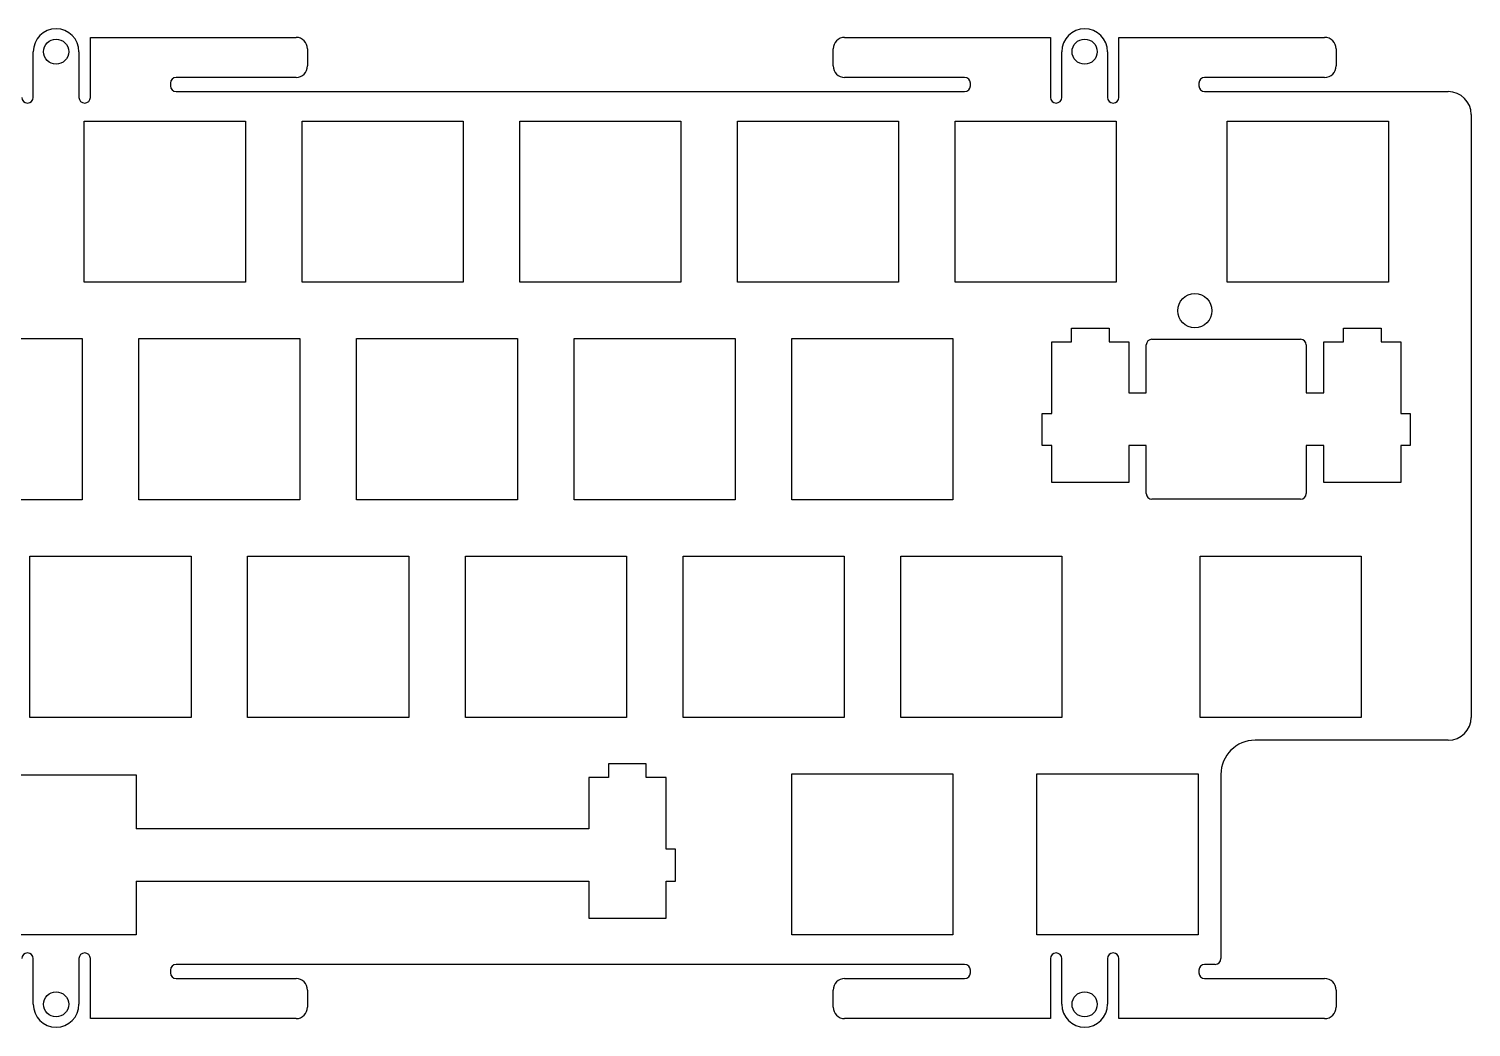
# Model space of a CAD drawing. Header units: millimetres. Extents: x 44 to 292, y 132 to 220.
# Drawn here: x 165.5 to 291.7, y 132.3 to 219.7 of the extents above; entities that cross this region are included whole.
import ezdxf

# ---------------------------------------------------------------- set-up
doc = ezdxf.new("R2010")
doc.units = ezdxf.units.MM
for name, color, linetype in [('Shape006', 7, 'CONTINUOUS'), ('Shape007', 7, 'CONTINUOUS'), ('Shape009', 7, 'CONTINUOUS'), ('Shape010', 7, 'CONTINUOUS'), ('Shape012', 7, 'CONTINUOUS'), ('Shape013', 7, 'CONTINUOUS'), ('Shape014', 7, 'CONTINUOUS'), ('Shape015', 7, 'CONTINUOUS'), ('Shape016', 7, 'CONTINUOUS'), ('Shape017', 7, 'CONTINUOUS'), ('Shape018', 7, 'CONTINUOUS'), ('Shape019', 7, 'CONTINUOUS'), ('Shape020', 7, 'CONTINUOUS'), ('Shape021', 7, 'CONTINUOUS'), ('Shape022', 7, 'CONTINUOUS'), ('Shape023', 7, 'CONTINUOUS'), ('Shape024', 7, 'CONTINUOUS'), ('Shape025', 7, 'CONTINUOUS'), ('Shape026', 7, 'CONTINUOUS'), ('Shape027', 7, 'CONTINUOUS'), ('Shape028', 7, 'CONTINUOUS'), ('Shape029', 7, 'CONTINUOUS'), ('Shape030', 7, 'CONTINUOUS'), ('Shape031', 7, 'CONTINUOUS'), ('Shape032', 7, 'CONTINUOUS'), ('Shape033', 7, 'CONTINUOUS'), ('Shape034', 7, 'CONTINUOUS'), ('Shape035', 7, 'CONTINUOUS'), ('Shape036', 7, 'CONTINUOUS'), ('Shape037', 7, 'CONTINUOUS'), ('Shape038', 7, 'CONTINUOUS'), ('Shape039', 7, 'CONTINUOUS'), ('Shape040', 7, 'CONTINUOUS'), ('Shape041', 7, 'CONTINUOUS'), ('Shape042', 7, 'CONTINUOUS'), ('Shape043', 7, 'CONTINUOUS'), ('Shape044', 7, 'CONTINUOUS'), ('Shape045', 7, 'CONTINUOUS'), ('Shape046', 7, 'CONTINUOUS'), ('Shape047', 7, 'CONTINUOUS'), ('Shape048', 7, 'CONTINUOUS'), ('Shape049', 7, 'CONTINUOUS'), ('Shape050', 7, 'CONTINUOUS'), ('Shape1176', 7, 'CONTINUOUS'), ('Shape1177', 7, 'CONTINUOUS'), ('Shape1178', 7, 'CONTINUOUS'), ('Shape1179', 7, 'CONTINUOUS'), ('Shape1180', 7, 'CONTINUOUS'), ('Shape1181', 7, 'CONTINUOUS'), ('Shape1182', 7, 'CONTINUOUS'), ('Shape1183', 7, 'CONTINUOUS'), ('Shape1188', 7, 'CONTINUOUS'), ('Shape1189', 7, 'CONTINUOUS'), ('Shape1190', 7, 'CONTINUOUS'), ('Shape1191', 7, 'CONTINUOUS'), ('Shape1192', 7, 'CONTINUOUS'), ('Shape1193', 7, 'CONTINUOUS'), ('Shape1194', 7, 'CONTINUOUS'), ('Shape1195', 7, 'CONTINUOUS'), ('Shape1196', 7, 'CONTINUOUS'), ('Shape1197', 7, 'CONTINUOUS'), ('Shape1198', 7, 'CONTINUOUS'), ('Shape1199', 7, 'CONTINUOUS'), ('Shape1200', 7, 'CONTINUOUS'), ('Shape1216', 7, 'CONTINUOUS'), ('Shape1217', 7, 'CONTINUOUS'), ('Shape1219', 7, 'CONTINUOUS'), ('Shape1220', 7, 'CONTINUOUS'), ('Shape1221', 7, 'CONTINUOUS'), ('Shape1222', 7, 'CONTINUOUS'), ('Shape1224', 7, 'CONTINUOUS'), ('Shape1225', 7, 'CONTINUOUS'), ('Shape1226', 7, 'CONTINUOUS'), ('Shape1227', 7, 'CONTINUOUS'), ('Shape1240', 7, 'CONTINUOUS'), ('Shape1241', 7, 'CONTINUOUS'), ('Shape1242', 7, 'CONTINUOUS'), ('Shape1243', 7, 'CONTINUOUS'), ('Shape1244', 7, 'CONTINUOUS'), ('Shape1245', 7, 'CONTINUOUS'), ('Shape1246', 7, 'CONTINUOUS'), ('Shape1247', 7, 'CONTINUOUS'), ('Shape1248', 7, 'CONTINUOUS'), ('Shape1249', 7, 'CONTINUOUS'), ('Shape1250', 7, 'CONTINUOUS'), ('Shape1251', 7, 'CONTINUOUS'), ('Shape1252', 7, 'CONTINUOUS'), ('Shape1253', 7, 'CONTINUOUS'), ('Shape1254', 7, 'CONTINUOUS'), ('Shape1255', 7, 'CONTINUOUS'), ('Shape1256', 7, 'CONTINUOUS'), ('Shape1257', 7, 'CONTINUOUS'), ('Shape1258', 7, 'CONTINUOUS'), ('Shape1259', 7, 'CONTINUOUS'), ('Shape126', 7, 'CONTINUOUS'), ('Shape1260', 7, 'CONTINUOUS'), ('Shape1261', 7, 'CONTINUOUS'), ('Shape1262', 7, 'CONTINUOUS'), ('Shape1263', 7, 'CONTINUOUS'), ('Shape127', 7, 'CONTINUOUS'), ('Shape128', 7, 'CONTINUOUS'), ('Shape1280', 7, 'CONTINUOUS'), ('Shape1281', 7, 'CONTINUOUS'), ('Shape1282', 7, 'CONTINUOUS'), ('Shape1283', 7, 'CONTINUOUS'), ('Shape1284', 7, 'CONTINUOUS'), ('Shape1285', 7, 'CONTINUOUS'), ('Shape1286', 7, 'CONTINUOUS'), ('Shape1287', 7, 'CONTINUOUS'), ('Shape1288', 7, 'CONTINUOUS'), ('Shape1289', 7, 'CONTINUOUS'), ('Shape129', 7, 'CONTINUOUS'), ('Shape1290', 7, 'CONTINUOUS'), ('Shape1291', 7, 'CONTINUOUS'), ('Shape1292', 7, 'CONTINUOUS'), ('Shape1293', 7, 'CONTINUOUS'), ('Shape1294', 7, 'CONTINUOUS'), ('Shape1295', 7, 'CONTINUOUS'), ('Shape1296', 7, 'CONTINUOUS'), ('Shape1297', 7, 'CONTINUOUS'), ('Shape1298', 7, 'CONTINUOUS'), ('Shape1299', 7, 'CONTINUOUS'), ('Shape130', 7, 'CONTINUOUS'), ('Shape131', 7, 'CONTINUOUS'), ('Shape132', 7, 'CONTINUOUS'), ('Shape133', 7, 'CONTINUOUS'), ('Shape1332', 7, 'CONTINUOUS'), ('Shape1333', 7, 'CONTINUOUS'), ('Shape1334', 7, 'CONTINUOUS'), ('Shape1336', 7, 'CONTINUOUS'), ('Shape1337', 7, 'CONTINUOUS'), ('Shape1338', 7, 'CONTINUOUS'), ('Shape1339', 7, 'CONTINUOUS'), ('Shape134', 7, 'CONTINUOUS'), ('Shape1340', 7, 'CONTINUOUS'), ('Shape1341', 7, 'CONTINUOUS'), ('Shape1342', 7, 'CONTINUOUS'), ('Shape1343', 7, 'CONTINUOUS'), ('Shape1344', 7, 'CONTINUOUS'), ('Shape1345', 7, 'CONTINUOUS'), ('Shape1346', 7, 'CONTINUOUS'), ('Shape1347', 7, 'CONTINUOUS'), ('Shape1348', 7, 'CONTINUOUS'), ('Shape1349', 7, 'CONTINUOUS'), ('Shape135', 7, 'CONTINUOUS'), ('Shape1350', 7, 'CONTINUOUS'), ('Shape1351', 7, 'CONTINUOUS'), ('Shape1352', 7, 'CONTINUOUS'), ('Shape1353', 7, 'CONTINUOUS'), ('Shape1354', 7, 'CONTINUOUS'), ('Shape1355', 7, 'CONTINUOUS'), ('Shape1356', 7, 'CONTINUOUS'), ('Shape1357', 7, 'CONTINUOUS'), ('Shape1358', 7, 'CONTINUOUS'), ('Shape1359', 7, 'CONTINUOUS'), ('Shape136', 7, 'CONTINUOUS'), ('Shape1360', 7, 'CONTINUOUS'), ('Shape1361', 7, 'CONTINUOUS'), ('Shape1362', 7, 'CONTINUOUS'), ('Shape1363', 7, 'CONTINUOUS'), ('Shape1364', 7, 'CONTINUOUS'), ('Shape1365', 7, 'CONTINUOUS'), ('Shape1366', 7, 'CONTINUOUS'), ('Shape1367', 7, 'CONTINUOUS'), ('Shape1368', 7, 'CONTINUOUS'), ('Shape1369', 7, 'CONTINUOUS'), ('Shape137', 7, 'CONTINUOUS'), ('Shape1370', 7, 'CONTINUOUS'), ('Shape1371', 7, 'CONTINUOUS'), ('Shape1372', 7, 'CONTINUOUS'), ('Shape1373', 7, 'CONTINUOUS'), ('Shape1374', 7, 'CONTINUOUS'), ('Shape1375', 7, 'CONTINUOUS'), ('Shape1376', 7, 'CONTINUOUS'), ('Shape1377', 7, 'CONTINUOUS'), ('Shape1378', 7, 'CONTINUOUS'), ('Shape1379', 7, 'CONTINUOUS'), ('Shape138', 7, 'CONTINUOUS'), ('Shape1380', 7, 'CONTINUOUS'), ('Shape1381', 7, 'CONTINUOUS'), ('Shape1382', 7, 'CONTINUOUS'), ('Shape1383', 7, 'CONTINUOUS'), ('Shape1384', 7, 'CONTINUOUS'), ('Shape1385', 7, 'CONTINUOUS'), ('Shape1386', 7, 'CONTINUOUS'), ('Shape1387', 7, 'CONTINUOUS'), ('Shape1388', 7, 'CONTINUOUS'), ('Shape1389', 7, 'CONTINUOUS'), ('Shape139', 7, 'CONTINUOUS'), ('Shape1390', 7, 'CONTINUOUS'), ('Shape1391', 7, 'CONTINUOUS'), ('Shape140', 7, 'CONTINUOUS'), ('Shape141', 7, 'CONTINUOUS'), ('Shape142', 7, 'CONTINUOUS'), ('Shape143', 7, 'CONTINUOUS'), ('Shape144', 7, 'CONTINUOUS'), ('Shape145', 7, 'CONTINUOUS'), ('Shape146', 7, 'CONTINUOUS'), ('Shape147', 7, 'CONTINUOUS'), ('Shape148', 7, 'CONTINUOUS'), ('Shape149', 7, 'CONTINUOUS'), ('Shape150', 7, 'CONTINUOUS'), ('Shape151', 7, 'CONTINUOUS'), ('Shape152', 7, 'CONTINUOUS'), ('Shape153', 7, 'CONTINUOUS'), ('Shape154', 7, 'CONTINUOUS'), ('Shape155', 7, 'CONTINUOUS'), ('Shape156', 7, 'CONTINUOUS'), ('Shape157', 7, 'CONTINUOUS'), ('Shape158', 7, 'CONTINUOUS'), ('Shape159', 7, 'CONTINUOUS'), ('Shape160', 7, 'CONTINUOUS'), ('Shape161', 7, 'CONTINUOUS'), ('Shape162', 7, 'CONTINUOUS'), ('Shape163', 7, 'CONTINUOUS'), ('Shape164', 7, 'CONTINUOUS'), ('Shape165', 7, 'CONTINUOUS'), ('Shape166', 7, 'CONTINUOUS'), ('Shape167', 7, 'CONTINUOUS'), ('Shape168', 7, 'CONTINUOUS'), ('Shape169', 7, 'CONTINUOUS'), ('Shape170', 7, 'CONTINUOUS'), ('Shape171', 7, 'CONTINUOUS'), ('Shape2462', 7, 'CONTINUOUS')]:
    doc.layers.add(name, color=color, linetype=linetype)

msp = doc.modelspace()

# ---------------------------------------------------------------- linework, layer by layer
at = {"layer": 'Shape006'}
msp.add_circle((257.875, 217.736), 1.1, dxfattribs=at)
at = {"layer": 'Shape007'}
msp.add_circle((167.875, 217.736), 1.1, dxfattribs=at)
at = {"layer": 'Shape009'}
msp.add_circle((257.875, 134.338), 1.1, dxfattribs=at)
at = {"layer": 'Shape010'}
msp.add_circle((167.875, 134.338), 1.1, dxfattribs=at)
at = {"layer": 'Shape012'}
msp.add_line((269.295, 137.837), (268.375, 137.837), dxfattribs=at)
at = {"layer": 'Shape013'}
msp.add_arc((268.375, 137.337), 0.5, 90, 180, dxfattribs=at)
at = {"layer": 'Shape014'}
msp.add_line((267.875, 137.337), (267.875, 137.088), dxfattribs=at)
at = {"layer": 'Shape015'}
msp.add_arc((268.375, 137.088), 0.5, 180, -90, dxfattribs=at)
at = {"layer": 'Shape016'}
msp.add_line((268.375, 136.588), (278.875, 136.588), dxfattribs=at)
at = {"layer": 'Shape017'}
msp.add_arc((278.875, 135.588), 1, 0, 90, dxfattribs=at)
at = {"layer": 'Shape018'}
msp.add_line((279.875, 135.588), (279.875, 134.088), dxfattribs=at)
at = {"layer": 'Shape019'}
msp.add_arc((278.875, 134.088), 1, -90, 0, dxfattribs=at)
at = {"layer": 'Shape020'}
msp.add_line((278.875, 133.088), (260.875, 133.088), dxfattribs=at)
at = {"layer": 'Shape021'}
msp.add_line((260.875, 133.088), (260.875, 138.338), dxfattribs=at)
at = {"layer": 'Shape022'}
msp.add_arc((260.375, 138.338), 0.5, 0, 180, dxfattribs=at)
at = {"layer": 'Shape023'}
msp.add_line((259.875, 138.338), (259.875, 134.338), dxfattribs=at)
at = {"layer": 'Shape024'}
msp.add_arc((257.875, 134.338), 2, 180, 0, dxfattribs=at)
at = {"layer": 'Shape025'}
msp.add_line((255.875, 134.338), (255.875, 138.338), dxfattribs=at)
at = {"layer": 'Shape026'}
msp.add_arc((255.375, 138.338), 0.5, 0, 180, dxfattribs=at)
at = {"layer": 'Shape027'}
msp.add_line((254.875, 138.338), (254.875, 133.088), dxfattribs=at)
at = {"layer": 'Shape028'}
msp.add_line((254.875, 133.088), (236.875, 133.088), dxfattribs=at)
at = {"layer": 'Shape029'}
msp.add_arc((236.875, 134.088), 1, 180, -90, dxfattribs=at)
at = {"layer": 'Shape030'}
msp.add_line((235.875, 134.088), (235.875, 135.588), dxfattribs=at)
at = {"layer": 'Shape031'}
msp.add_arc((236.875, 135.588), 1, 90, 180, dxfattribs=at)
at = {"layer": 'Shape032'}
msp.add_line((236.875, 136.588), (247.375, 136.588), dxfattribs=at)
at = {"layer": 'Shape033'}
msp.add_arc((247.375, 137.088), 0.5, -90, 0, dxfattribs=at)
at = {"layer": 'Shape034'}
msp.add_line((247.875, 137.088), (247.875, 137.337), dxfattribs=at)
at = {"layer": 'Shape035'}
msp.add_arc((247.375, 137.337), 0.5, 0, 90, dxfattribs=at)
at = {"layer": 'Shape036'}
msp.add_line((247.375, 137.837), (178.375, 137.837), dxfattribs=at)
at = {"layer": 'Shape037'}
msp.add_arc((178.375, 137.337), 0.5, 90, 180, dxfattribs=at)
at = {"layer": 'Shape038'}
msp.add_line((177.875, 137.337), (177.875, 137.088), dxfattribs=at)
at = {"layer": 'Shape039'}
msp.add_arc((178.375, 137.088), 0.5, 180, -90, dxfattribs=at)
at = {"layer": 'Shape040'}
msp.add_line((178.375, 136.588), (188.875, 136.588), dxfattribs=at)
at = {"layer": 'Shape041'}
msp.add_arc((188.875, 135.588), 1, 0, 90, dxfattribs=at)
at = {"layer": 'Shape042'}
msp.add_line((189.875, 135.588), (189.875, 134.088), dxfattribs=at)
at = {"layer": 'Shape043'}
msp.add_arc((188.875, 134.088), 1, -90, 0, dxfattribs=at)
at = {"layer": 'Shape044'}
msp.add_line((188.875, 133.088), (170.875, 133.088), dxfattribs=at)
at = {"layer": 'Shape045'}
msp.add_line((170.875, 133.088), (170.875, 138.338), dxfattribs=at)
at = {"layer": 'Shape046'}
msp.add_arc((170.375, 138.338), 0.5, 0, 180, dxfattribs=at)
at = {"layer": 'Shape047'}
msp.add_line((169.875, 138.338), (169.875, 134.338), dxfattribs=at)
at = {"layer": 'Shape048'}
msp.add_arc((167.875, 134.338), 2, 180, 0, dxfattribs=at)
at = {"layer": 'Shape049'}
msp.add_line((165.875, 134.338), (165.875, 138.338), dxfattribs=at)
at = {"layer": 'Shape050'}
msp.add_arc((165.375, 138.338), 0.5, 0, 180, dxfattribs=at)
at = {"layer": 'Shape1176'}
msp.add_line((253.695, 140.412), (253.695, 154.512), dxfattribs=at)
at = {"layer": 'Shape1177'}
msp.add_line((253.695, 154.512), (267.795, 154.512), dxfattribs=at)
at = {"layer": 'Shape1178'}
msp.add_line((267.795, 154.512), (267.795, 140.412), dxfattribs=at)
at = {"layer": 'Shape1179'}
msp.add_line((267.795, 140.412), (253.695, 140.412), dxfattribs=at)
at = {"layer": 'Shape1180'}
msp.add_line((246.355, 154.512), (246.355, 140.412), dxfattribs=at)
at = {"layer": 'Shape1181'}
msp.add_line((246.355, 140.412), (232.255, 140.412), dxfattribs=at)
at = {"layer": 'Shape1182'}
msp.add_line((232.255, 140.412), (232.255, 154.512), dxfattribs=at)
at = {"layer": 'Shape1183'}
msp.add_line((232.255, 154.512), (246.355, 154.512), dxfattribs=at)
at = {"layer": 'Shape1188'}
msp.add_line((214.495, 141.883), (221.245, 141.883), dxfattribs=at)
at = {"layer": 'Shape1189'}
msp.add_line((221.245, 141.883), (221.245, 145.113), dxfattribs=at)
at = {"layer": 'Shape1190'}
msp.add_line((221.245, 145.113), (222.065, 145.113), dxfattribs=at)
at = {"layer": 'Shape1191'}
msp.add_line((222.065, 145.113), (222.065, 147.913), dxfattribs=at)
at = {"layer": 'Shape1192'}
msp.add_line((222.065, 147.913), (221.245, 147.913), dxfattribs=at)
at = {"layer": 'Shape1193'}
msp.add_line((221.245, 147.913), (221.245, 154.183), dxfattribs=at)
at = {"layer": 'Shape1194'}
msp.add_line((221.245, 154.183), (219.515, 154.183), dxfattribs=at)
at = {"layer": 'Shape1195'}
msp.add_line((219.515, 154.183), (219.515, 155.384), dxfattribs=at)
at = {"layer": 'Shape1196'}
msp.add_line((219.515, 155.384), (216.215, 155.384), dxfattribs=at)
at = {"layer": 'Shape1197'}
msp.add_line((216.215, 155.384), (216.215, 154.183), dxfattribs=at)
at = {"layer": 'Shape1198'}
msp.add_line((216.215, 154.183), (214.495, 154.183), dxfattribs=at)
at = {"layer": 'Shape1199'}
msp.add_line((214.495, 154.183), (214.495, 149.713), dxfattribs=at)
at = {"layer": 'Shape1200'}
msp.add_line((214.495, 149.713), (174.875, 149.713), dxfattribs=at)
at = {"layer": 'Shape1216'}
msp.add_line((174.875, 145.113), (214.495, 145.113), dxfattribs=at)
at = {"layer": 'Shape1217'}
msp.add_line((214.495, 145.113), (214.495, 141.883), dxfattribs=at)
at = {"layer": 'Shape1219'}
msp.add_line((160.875, 154.414), (174.875, 154.414), dxfattribs=at)
at = {"layer": 'Shape1220'}
msp.add_line((174.875, 154.414), (174.875, 149.713), dxfattribs=at)
at = {"layer": 'Shape1221'}
msp.add_line((174.875, 140.412), (160.875, 140.412), dxfattribs=at)
at = {"layer": 'Shape1222'}
msp.add_line((174.875, 145.113), (174.875, 140.412), dxfattribs=at)
at = {"layer": 'Shape1224'}
msp.add_line((284.455, 211.662), (284.455, 197.562), dxfattribs=at)
at = {"layer": 'Shape1225'}
msp.add_line((284.455, 197.562), (270.355, 197.562), dxfattribs=at)
at = {"layer": 'Shape1226'}
msp.add_line((270.355, 197.562), (270.355, 211.662), dxfattribs=at)
at = {"layer": 'Shape1227'}
msp.add_line((270.355, 211.662), (284.455, 211.662), dxfattribs=at)
at = {"layer": 'Shape1240'}
msp.add_line((267.975, 159.462), (267.975, 173.562), dxfattribs=at)
at = {"layer": 'Shape1241'}
msp.add_line((267.975, 173.562), (282.075, 173.562), dxfattribs=at)
at = {"layer": 'Shape1242'}
msp.add_line((282.075, 173.562), (282.075, 159.462), dxfattribs=at)
at = {"layer": 'Shape1243'}
msp.add_line((282.075, 159.462), (267.975, 159.462), dxfattribs=at)
at = {"layer": 'Shape1244'}
msp.add_line((241.785, 159.462), (241.785, 173.562), dxfattribs=at)
at = {"layer": 'Shape1245'}
msp.add_line((241.785, 173.562), (255.885, 173.562), dxfattribs=at)
at = {"layer": 'Shape1246'}
msp.add_line((255.885, 173.562), (255.885, 159.462), dxfattribs=at)
at = {"layer": 'Shape1247'}
msp.add_line((255.885, 159.462), (241.785, 159.462), dxfattribs=at)
at = {"layer": 'Shape1248'}
msp.add_line((222.735, 159.462), (222.735, 173.562), dxfattribs=at)
at = {"layer": 'Shape1249'}
msp.add_line((222.735, 173.562), (236.835, 173.562), dxfattribs=at)
at = {"layer": 'Shape1250'}
msp.add_line((236.835, 173.562), (236.835, 159.462), dxfattribs=at)
at = {"layer": 'Shape1251'}
msp.add_line((236.835, 159.462), (222.735, 159.462), dxfattribs=at)
at = {"layer": 'Shape1252'}
msp.add_line((203.685, 159.462), (203.685, 173.562), dxfattribs=at)
at = {"layer": 'Shape1253'}
msp.add_line((203.685, 173.562), (217.785, 173.562), dxfattribs=at)
at = {"layer": 'Shape1254'}
msp.add_line((217.785, 173.562), (217.785, 159.462), dxfattribs=at)
at = {"layer": 'Shape1255'}
msp.add_line((217.785, 159.462), (203.685, 159.462), dxfattribs=at)
at = {"layer": 'Shape1256'}
msp.add_line((184.635, 159.462), (184.635, 173.562), dxfattribs=at)
at = {"layer": 'Shape1257'}
msp.add_line((184.635, 173.562), (198.735, 173.562), dxfattribs=at)
at = {"layer": 'Shape1258'}
msp.add_line((198.735, 173.562), (198.735, 159.462), dxfattribs=at)
at = {"layer": 'Shape1259'}
msp.add_line((198.735, 159.462), (184.635, 159.462), dxfattribs=at)
at = {"layer": 'Shape126'}
msp.add_arc((165.375, 213.736), 0.5, 180, 0, dxfattribs=at)
at = {"layer": 'Shape1260'}
msp.add_line((165.585, 159.462), (165.585, 173.562), dxfattribs=at)
at = {"layer": 'Shape1261'}
msp.add_line((165.585, 173.562), (179.685, 173.562), dxfattribs=at)
at = {"layer": 'Shape1262'}
msp.add_line((179.685, 173.562), (179.685, 159.462), dxfattribs=at)
at = {"layer": 'Shape1263'}
msp.add_line((179.685, 159.462), (165.585, 159.462), dxfattribs=at)
at = {"layer": 'Shape127'}
msp.add_line((165.875, 213.736), (165.875, 217.736), dxfattribs=at)
at = {"layer": 'Shape128'}
msp.add_arc((167.875, 217.736), 2, 0, 180, dxfattribs=at)
at = {"layer": 'Shape1280'}
msp.add_line((246.545, 197.562), (246.545, 211.662), dxfattribs=at)
at = {"layer": 'Shape1281'}
msp.add_line((246.545, 211.662), (260.645, 211.662), dxfattribs=at)
at = {"layer": 'Shape1282'}
msp.add_line((260.645, 211.662), (260.645, 197.562), dxfattribs=at)
at = {"layer": 'Shape1283'}
msp.add_line((260.645, 197.562), (246.545, 197.562), dxfattribs=at)
at = {"layer": 'Shape1284'}
msp.add_line((227.495, 197.562), (227.495, 211.662), dxfattribs=at)
at = {"layer": 'Shape1285'}
msp.add_line((227.495, 211.662), (241.595, 211.662), dxfattribs=at)
at = {"layer": 'Shape1286'}
msp.add_line((241.595, 211.662), (241.595, 197.562), dxfattribs=at)
at = {"layer": 'Shape1287'}
msp.add_line((241.595, 197.562), (227.495, 197.562), dxfattribs=at)
at = {"layer": 'Shape1288'}
msp.add_line((208.445, 197.562), (208.445, 211.662), dxfattribs=at)
at = {"layer": 'Shape1289'}
msp.add_line((208.445, 211.662), (222.545, 211.662), dxfattribs=at)
at = {"layer": 'Shape129'}
msp.add_line((169.875, 217.736), (169.875, 213.736), dxfattribs=at)
at = {"layer": 'Shape1290'}
msp.add_line((222.545, 211.662), (222.545, 197.562), dxfattribs=at)
at = {"layer": 'Shape1291'}
msp.add_line((222.545, 197.562), (208.445, 197.562), dxfattribs=at)
at = {"layer": 'Shape1292'}
msp.add_line((189.395, 197.562), (189.395, 211.662), dxfattribs=at)
at = {"layer": 'Shape1293'}
msp.add_line((189.395, 211.662), (203.495, 211.662), dxfattribs=at)
at = {"layer": 'Shape1294'}
msp.add_line((203.495, 211.662), (203.495, 197.562), dxfattribs=at)
at = {"layer": 'Shape1295'}
msp.add_line((203.495, 197.562), (189.395, 197.562), dxfattribs=at)
at = {"layer": 'Shape1296'}
msp.add_line((170.345, 197.562), (170.345, 211.662), dxfattribs=at)
at = {"layer": 'Shape1297'}
msp.add_line((170.345, 211.662), (184.445, 211.662), dxfattribs=at)
at = {"layer": 'Shape1298'}
msp.add_line((184.445, 211.662), (184.445, 197.562), dxfattribs=at)
at = {"layer": 'Shape1299'}
msp.add_line((184.445, 197.562), (170.345, 197.562), dxfattribs=at)
at = {"layer": 'Shape130'}
msp.add_arc((170.375, 213.736), 0.5, 180, 0, dxfattribs=at)
at = {"layer": 'Shape131'}
msp.add_line((170.875, 213.736), (170.875, 218.986), dxfattribs=at)
at = {"layer": 'Shape132'}
msp.add_line((170.875, 218.986), (188.875, 218.986), dxfattribs=at)
at = {"layer": 'Shape133'}
msp.add_arc((188.875, 217.986), 1, 0, 90, dxfattribs=at)
at = {"layer": 'Shape1332'}
msp.add_line((156.055, 192.612), (170.155, 192.612), dxfattribs=at)
at = {"layer": 'Shape1333'}
msp.add_line((170.155, 192.612), (170.155, 178.512), dxfattribs=at)
at = {"layer": 'Shape1334'}
msp.add_line((170.155, 178.512), (156.055, 178.512), dxfattribs=at)
at = {"layer": 'Shape1336'}
msp.add_line((175.105, 192.612), (189.205, 192.612), dxfattribs=at)
at = {"layer": 'Shape1337'}
msp.add_line((189.205, 192.612), (189.205, 178.512), dxfattribs=at)
at = {"layer": 'Shape1338'}
msp.add_line((189.205, 178.512), (175.105, 178.512), dxfattribs=at)
at = {"layer": 'Shape1339'}
msp.add_line((175.105, 178.512), (175.105, 192.612), dxfattribs=at)
at = {"layer": 'Shape134'}
msp.add_line((189.875, 217.986), (189.875, 216.486), dxfattribs=at)
at = {"layer": 'Shape1340'}
msp.add_line((194.155, 178.512), (194.155, 192.612), dxfattribs=at)
at = {"layer": 'Shape1341'}
msp.add_line((194.155, 192.612), (208.255, 192.612), dxfattribs=at)
at = {"layer": 'Shape1342'}
msp.add_line((208.255, 192.612), (208.255, 178.512), dxfattribs=at)
at = {"layer": 'Shape1343'}
msp.add_line((208.255, 178.512), (194.155, 178.512), dxfattribs=at)
at = {"layer": 'Shape1344'}
msp.add_line((213.205, 192.612), (227.305, 192.612), dxfattribs=at)
at = {"layer": 'Shape1345'}
msp.add_line((227.305, 192.612), (227.305, 178.512), dxfattribs=at)
at = {"layer": 'Shape1346'}
msp.add_line((227.305, 178.512), (213.205, 178.512), dxfattribs=at)
at = {"layer": 'Shape1347'}
msp.add_line((213.205, 178.512), (213.205, 192.612), dxfattribs=at)
at = {"layer": 'Shape1348'}
msp.add_line((232.255, 178.512), (232.255, 192.612), dxfattribs=at)
at = {"layer": 'Shape1349'}
msp.add_line((232.255, 192.612), (246.355, 192.612), dxfattribs=at)
at = {"layer": 'Shape135'}
msp.add_arc((188.875, 216.486), 1, -90, 0, dxfattribs=at)
at = {"layer": 'Shape1350'}
msp.add_line((246.355, 192.612), (246.355, 178.512), dxfattribs=at)
at = {"layer": 'Shape1351'}
msp.add_line((246.355, 178.512), (232.255, 178.512), dxfattribs=at)
at = {"layer": 'Shape1352'}
msp.add_line((263.265, 179.062), (263.265, 183.262), dxfattribs=at)
at = {"layer": 'Shape1353'}
msp.add_arc((263.765, 179.062), 0.5, 180, -90, dxfattribs=at)
at = {"layer": 'Shape1354'}
msp.add_line((263.265, 183.262), (261.745, 183.262), dxfattribs=at)
at = {"layer": 'Shape1355'}
msp.add_line((261.745, 183.262), (261.745, 180.033), dxfattribs=at)
at = {"layer": 'Shape1356'}
msp.add_line((261.745, 180.033), (254.995, 180.033), dxfattribs=at)
at = {"layer": 'Shape1357'}
msp.add_line((254.995, 180.033), (254.995, 183.262), dxfattribs=at)
at = {"layer": 'Shape1358'}
msp.add_line((254.995, 183.262), (254.165, 183.262), dxfattribs=at)
at = {"layer": 'Shape1359'}
msp.add_line((254.165, 183.262), (254.165, 186.062), dxfattribs=at)
at = {"layer": 'Shape136'}
msp.add_line((188.875, 215.486), (178.375, 215.486), dxfattribs=at)
at = {"layer": 'Shape1360'}
msp.add_line((254.165, 186.062), (254.995, 186.062), dxfattribs=at)
at = {"layer": 'Shape1361'}
msp.add_line((254.995, 186.062), (254.995, 192.332), dxfattribs=at)
at = {"layer": 'Shape1362'}
msp.add_line((254.995, 192.332), (256.715, 192.332), dxfattribs=at)
at = {"layer": 'Shape1363'}
msp.add_line((256.715, 192.332), (256.715, 193.532), dxfattribs=at)
at = {"layer": 'Shape1364'}
msp.add_line((256.715, 193.532), (260.015, 193.532), dxfattribs=at)
at = {"layer": 'Shape1365'}
msp.add_line((260.015, 193.532), (260.015, 192.332), dxfattribs=at)
at = {"layer": 'Shape1366'}
msp.add_line((260.015, 192.332), (261.745, 192.332), dxfattribs=at)
at = {"layer": 'Shape1367'}
msp.add_line((261.745, 192.332), (261.745, 187.863), dxfattribs=at)
at = {"layer": 'Shape1368'}
msp.add_line((261.745, 187.863), (263.265, 187.863), dxfattribs=at)
at = {"layer": 'Shape1369'}
msp.add_line((263.265, 187.863), (263.265, 192.062), dxfattribs=at)
at = {"layer": 'Shape137'}
msp.add_arc((178.375, 214.986), 0.5, 90, 180, dxfattribs=at)
at = {"layer": 'Shape1370'}
msp.add_line((263.765, 192.562), (276.765, 192.562), dxfattribs=at)
at = {"layer": 'Shape1371'}
msp.add_arc((263.765, 192.062), 0.5, 90, 180, dxfattribs=at)
at = {"layer": 'Shape1372'}
msp.add_line((277.265, 192.062), (277.265, 187.863), dxfattribs=at)
at = {"layer": 'Shape1373'}
msp.add_arc((276.765, 192.062), 0.5, 0, 90, dxfattribs=at)
at = {"layer": 'Shape1374'}
msp.add_line((277.265, 187.863), (278.795, 187.863), dxfattribs=at)
at = {"layer": 'Shape1375'}
msp.add_line((278.795, 187.863), (278.795, 192.332), dxfattribs=at)
at = {"layer": 'Shape1376'}
msp.add_line((278.795, 192.332), (280.515, 192.332), dxfattribs=at)
at = {"layer": 'Shape1377'}
msp.add_line((280.515, 192.332), (280.515, 193.532), dxfattribs=at)
at = {"layer": 'Shape1378'}
msp.add_line((280.515, 193.532), (283.815, 193.532), dxfattribs=at)
at = {"layer": 'Shape1379'}
msp.add_line((283.815, 193.532), (283.815, 192.332), dxfattribs=at)
at = {"layer": 'Shape138'}
msp.add_line((177.875, 214.986), (177.875, 214.737), dxfattribs=at)
at = {"layer": 'Shape1380'}
msp.add_line((283.815, 192.332), (285.545, 192.332), dxfattribs=at)
at = {"layer": 'Shape1381'}
msp.add_line((285.545, 192.332), (285.545, 186.062), dxfattribs=at)
at = {"layer": 'Shape1382'}
msp.add_line((285.545, 186.062), (286.365, 186.062), dxfattribs=at)
at = {"layer": 'Shape1383'}
msp.add_line((286.365, 186.062), (286.365, 183.262), dxfattribs=at)
at = {"layer": 'Shape1384'}
msp.add_line((286.365, 183.262), (285.545, 183.262), dxfattribs=at)
at = {"layer": 'Shape1385'}
msp.add_line((285.545, 183.262), (285.545, 180.033), dxfattribs=at)
at = {"layer": 'Shape1386'}
msp.add_line((285.545, 180.033), (278.795, 180.033), dxfattribs=at)
at = {"layer": 'Shape1387'}
msp.add_line((278.795, 180.033), (278.795, 183.262), dxfattribs=at)
at = {"layer": 'Shape1388'}
msp.add_line((278.795, 183.262), (277.265, 183.262), dxfattribs=at)
at = {"layer": 'Shape1389'}
msp.add_line((277.265, 183.262), (277.265, 179.062), dxfattribs=at)
at = {"layer": 'Shape139'}
msp.add_arc((178.375, 214.737), 0.5, 180, -90, dxfattribs=at)
at = {"layer": 'Shape1390'}
msp.add_arc((276.765, 179.062), 0.5, -90, 0, dxfattribs=at)
at = {"layer": 'Shape1391'}
msp.add_line((276.765, 178.562), (263.765, 178.562), dxfattribs=at)
at = {"layer": 'Shape140'}
msp.add_line((178.375, 214.237), (247.375, 214.237), dxfattribs=at)
at = {"layer": 'Shape141'}
msp.add_arc((247.375, 214.737), 0.5, -90, 0, dxfattribs=at)
at = {"layer": 'Shape142'}
msp.add_line((247.875, 214.737), (247.875, 214.986), dxfattribs=at)
at = {"layer": 'Shape143'}
msp.add_arc((247.375, 214.986), 0.5, 0, 90, dxfattribs=at)
at = {"layer": 'Shape144'}
msp.add_line((247.375, 215.486), (236.875, 215.486), dxfattribs=at)
at = {"layer": 'Shape145'}
msp.add_arc((236.875, 216.486), 1, 180, -90, dxfattribs=at)
at = {"layer": 'Shape146'}
msp.add_line((235.875, 216.486), (235.875, 217.986), dxfattribs=at)
at = {"layer": 'Shape147'}
msp.add_arc((236.875, 217.986), 1, 90, 180, dxfattribs=at)
at = {"layer": 'Shape148'}
msp.add_line((236.875, 218.986), (254.875, 218.986), dxfattribs=at)
at = {"layer": 'Shape149'}
msp.add_line((254.875, 218.986), (254.875, 213.736), dxfattribs=at)
at = {"layer": 'Shape150'}
msp.add_arc((255.375, 213.736), 0.5, 180, 0, dxfattribs=at)
at = {"layer": 'Shape151'}
msp.add_line((255.875, 213.736), (255.875, 217.736), dxfattribs=at)
at = {"layer": 'Shape152'}
msp.add_arc((257.875, 217.736), 2, 0, 180, dxfattribs=at)
at = {"layer": 'Shape153'}
msp.add_line((259.875, 217.736), (259.875, 213.736), dxfattribs=at)
at = {"layer": 'Shape154'}
msp.add_arc((260.375, 213.736), 0.5, 180, 0, dxfattribs=at)
at = {"layer": 'Shape155'}
msp.add_line((260.875, 213.736), (260.875, 218.986), dxfattribs=at)
at = {"layer": 'Shape156'}
msp.add_line((260.875, 218.986), (278.875, 218.986), dxfattribs=at)
at = {"layer": 'Shape157'}
msp.add_arc((278.875, 217.986), 1, 0, 90, dxfattribs=at)
at = {"layer": 'Shape158'}
msp.add_line((279.875, 217.986), (279.875, 216.486), dxfattribs=at)
at = {"layer": 'Shape159'}
msp.add_arc((278.875, 216.486), 1, -90, 0, dxfattribs=at)
at = {"layer": 'Shape160'}
msp.add_line((278.875, 215.486), (268.375, 215.486), dxfattribs=at)
at = {"layer": 'Shape161'}
msp.add_arc((268.375, 214.986), 0.5, 90, 180, dxfattribs=at)
at = {"layer": 'Shape162'}
msp.add_line((267.875, 214.986), (267.875, 214.737), dxfattribs=at)
at = {"layer": 'Shape163'}
msp.add_arc((268.375, 214.737), 0.5, 180, -90, dxfattribs=at)
at = {"layer": 'Shape164'}
msp.add_line((268.375, 214.237), (289.695, 214.237), dxfattribs=at)
at = {"layer": 'Shape165'}
msp.add_arc((289.695, 212.237), 2, 0, 90, dxfattribs=at)
at = {"layer": 'Shape166'}
msp.add_line((291.695, 212.237), (291.695, 159.462), dxfattribs=at)
at = {"layer": 'Shape167'}
msp.add_arc((289.695, 159.462), 2, -90, 0, dxfattribs=at)
at = {"layer": 'Shape168'}
msp.add_line((289.695, 157.462), (272.795, 157.462), dxfattribs=at)
at = {"layer": 'Shape169'}
msp.add_arc((272.795, 154.462), 3, 90, 180, dxfattribs=at)
at = {"layer": 'Shape170'}
msp.add_line((269.795, 154.462), (269.795, 138.337), dxfattribs=at)
at = {"layer": 'Shape171'}
msp.add_arc((269.295, 138.337), 0.5, -90, 0, dxfattribs=at)
at = {"layer": 'Shape2462'}
msp.add_circle((267.515, 195.062), 1.5, dxfattribs=at)

doc.saveas('drawing.dxf')
